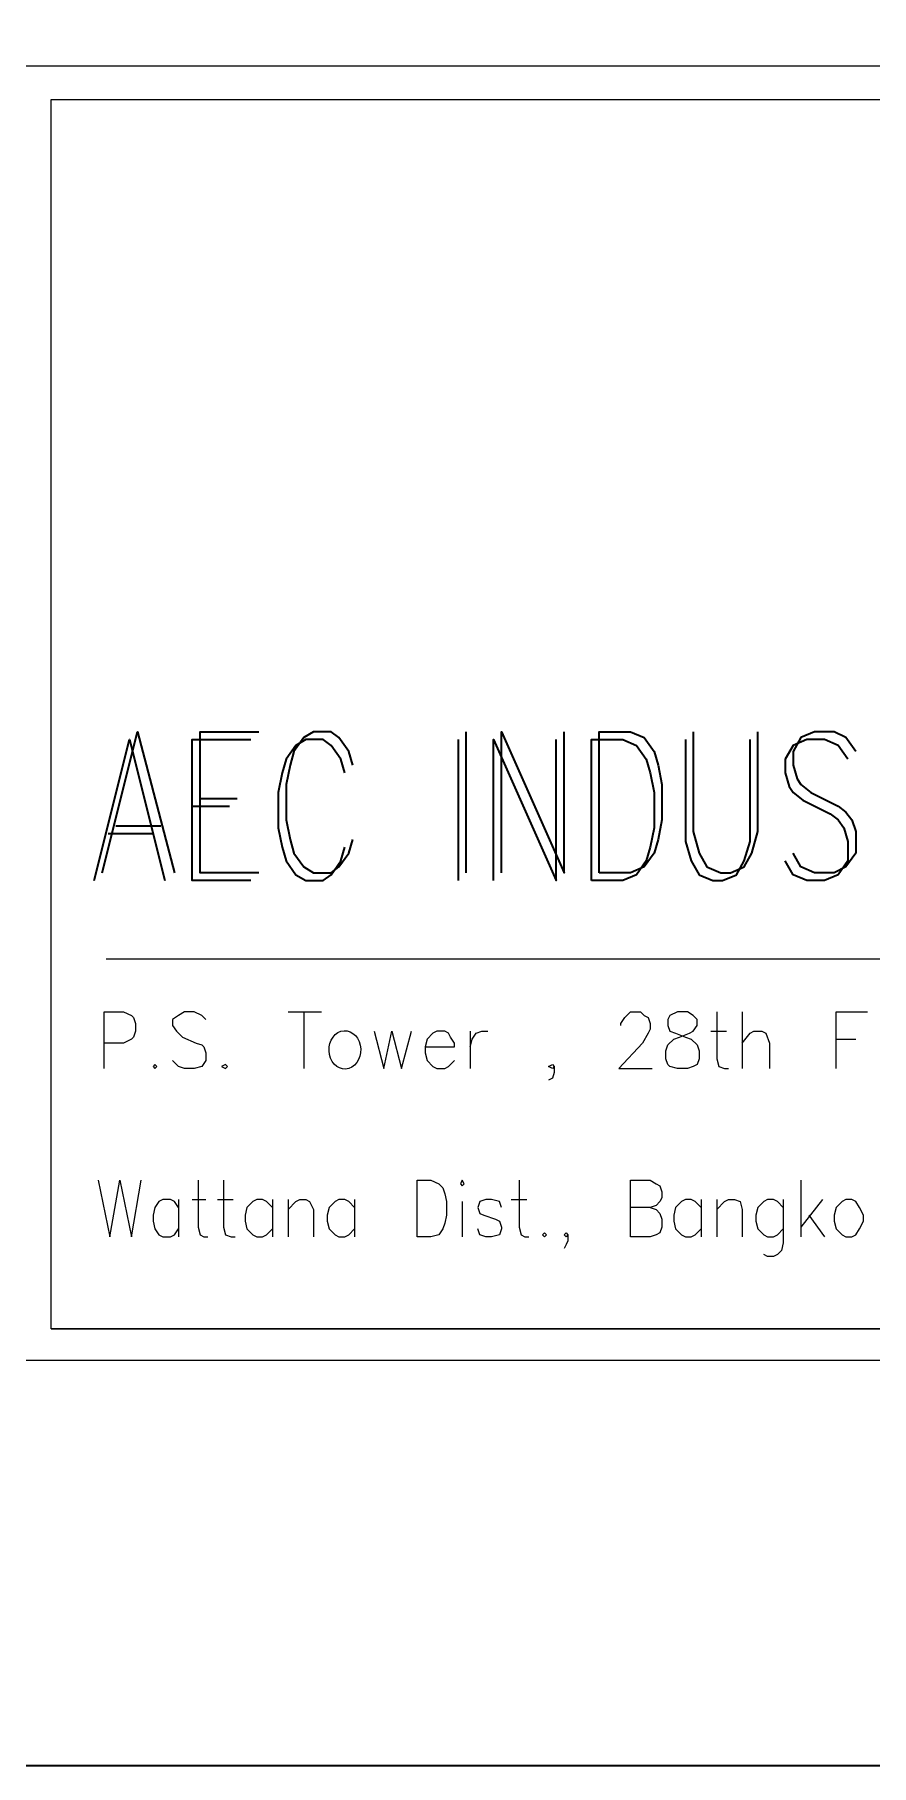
# Model space of a CAD drawing. Header units: millimetres. Extents: x 12053 to 14213, y -1155 to 627.
# Drawn here: x 13606.7 to 13653.8, y -466 to -368.6 of the extents above; entities that cross this region are included whole.
import ezdxf

# ---------------------------------------------------------------- set-up
doc = ezdxf.new("R2010")
doc.units = ezdxf.units.MM
doc.header["$LTSCALE"] = 6
doc.layers.add('PDF_Geometry', color=7, linetype='Continuous')

msp = doc.modelspace()

# ---------------------------------------------------------------- linework, layer by layer
at = {"layer": 'PDF_Geometry', "lineweight": 35}
for points in [[(13182.433, -466.04), (14213.257, -466.04), (14213.257, 260.184), (13182.433, 260.184)], [(13638.02, -416.222), (13638.02, -408.286), (13639.784, -408.286), (13640.555, -408.617), (13641.107, -409.388), (13641.327, -410.16), (13641.547, -411.262), (13641.547, -413.246), (13641.327, -414.348), (13641.107, -415.12), (13640.555, -415.891), (13639.784, -416.222)], [(13638.461, -415.781), (13638.461, -407.845), (13640.225, -407.845), (13640.996, -408.176), (13641.547, -408.947), (13641.768, -409.719), (13641.988, -410.821), (13641.988, -412.805), (13641.768, -413.907), (13641.547, -414.679), (13640.996, -415.45), (13640.225, -415.781)]]:
    msp.add_lwpolyline(points, close=True, dxfattribs=at)
at = {"layer": 'PDF_Geometry', "lineweight": 9}
for points in [[(13605.727, -443.225), (13607.6, -443.225), (13960.471, -443.225), (13960.471, -370.371), (13435.22, -370.371), (13435.22, -443.225), (13607.6, -443.225)], [(13607.6, -372.245), (13776.344, -372.245)], [(13610.686, -420.63), (13770.392, -420.63)], [(13610.576, -426.803), (13610.576, -423.606), (13611.678, -423.606), (13612.119, -423.827), (13612.23, -423.937), (13612.34, -424.268), (13612.34, -424.708), (13612.23, -425.039), (13612.119, -425.149), (13611.678, -425.37), (13610.576, -425.37)], [(13616.308, -424.047), (13616.087, -423.827), (13615.646, -423.606), (13615.095, -423.606), (13614.765, -423.827), (13614.434, -424.047), (13614.434, -424.378), (13614.654, -424.708), (13614.765, -424.819), (13614.985, -425.039), (13615.757, -425.37), (13616.087, -425.48), (13616.197, -425.59), (13616.308, -425.921), (13616.308, -426.362), (13616.087, -426.692), (13615.646, -426.803), (13615.095, -426.803), (13614.765, -426.692), (13614.434, -426.362)], [(13620.937, -423.606), (13622.81, -423.606)], [(13621.818, -423.606), (13621.818, -426.803)], [(13639.674, -424.378), (13639.674, -424.268), (13639.894, -423.937), (13640.004, -423.827), (13640.225, -423.606), (13640.776, -423.606), (13640.996, -423.827), (13641.217, -423.937), (13641.327, -424.268), (13641.327, -424.598), (13641.217, -424.819), (13640.886, -425.37), (13639.564, -426.803), (13641.437, -426.803)], [(13645.074, -423.606), (13645.074, -426.252), (13645.185, -426.692), (13645.515, -426.803), (13645.736, -426.803)], [(13646.507, -423.606), (13646.507, -426.803)], [(13651.798, -426.803), (13651.798, -423.606), (13653.561, -423.606)], [(13625.786, -424.708), (13626.337, -426.803), (13626.778, -424.708), (13627.329, -426.803), (13627.88, -424.708)], [(13628.652, -425.59), (13630.305, -425.59), (13630.305, -425.37), (13630.085, -425.039), (13629.975, -424.819), (13629.754, -424.708), (13629.313, -424.708), (13629.093, -424.819), (13628.762, -425.149), (13628.652, -425.59), (13628.652, -425.921), (13628.762, -426.362), (13629.093, -426.692), (13629.313, -426.803), (13629.754, -426.803), (13629.975, -426.692), (13630.305, -426.362)], [(13631.187, -424.708), (13631.187, -426.803)], [(13631.187, -425.59), (13631.297, -425.149), (13631.518, -424.819), (13631.848, -424.708), (13632.179, -424.708)], [(13644.744, -424.708), (13645.626, -424.708)], [(13646.507, -425.37), (13646.948, -424.819), (13647.169, -424.708), (13647.609, -424.708), (13647.83, -424.819), (13648.05, -425.37), (13648.05, -426.803)], [(13651.798, -425.149), (13652.9, -425.149)], [(13635.926, -426.692), (13635.816, -426.803), (13635.596, -426.692), (13635.816, -426.582), (13635.926, -426.692), (13635.926, -427.023), (13635.816, -427.354), (13635.596, -427.464)], [(13610.246, -433.085), (13610.907, -436.281), (13611.458, -433.085), (13612.119, -436.281), (13612.67, -433.085)], [(13615.867, -433.085), (13615.867, -435.73), (13615.977, -436.171), (13616.197, -436.281), (13616.418, -436.281)], [(13617.3, -433.085), (13617.3, -435.73), (13617.41, -436.171), (13617.74, -436.281), (13617.961, -436.281)], [(13633.942, -433.085), (13633.942, -435.73), (13634.053, -436.171), (13634.273, -436.281), (13634.494, -436.281)], [(13641.327, -434.628), (13641.658, -434.738), (13641.878, -434.959), (13641.988, -435.289), (13641.988, -435.73), (13641.878, -436.061), (13641.658, -436.171), (13641.327, -436.281), (13640.225, -436.281), (13640.225, -433.085), (13641.327, -433.085), (13641.658, -433.305), (13641.878, -433.416), (13641.988, -433.746), (13641.988, -434.077), (13641.878, -434.297), (13641.658, -434.518), (13641.327, -434.628), (13640.225, -434.628)], [(13649.814, -433.085), (13649.814, -436.281)], [(13614.765, -434.628), (13614.544, -434.297), (13614.324, -434.187), (13613.883, -434.187), (13613.662, -434.297), (13613.442, -434.628), (13613.332, -435.069), (13613.332, -435.4), (13613.442, -435.84), (13613.662, -436.171), (13613.883, -436.281), (13614.324, -436.281), (13614.544, -436.171), (13614.765, -435.84)], [(13614.765, -434.187), (13614.765, -436.281)], [(13615.536, -434.187), (13616.308, -434.187)], [(13616.969, -434.187), (13617.851, -434.187)], [(13620.055, -434.628), (13619.724, -434.297), (13619.504, -434.187), (13619.173, -434.187), (13618.953, -434.297), (13618.622, -434.628), (13618.512, -435.069), (13618.512, -435.4), (13618.622, -435.84), (13618.953, -436.171), (13619.173, -436.281), (13619.504, -436.281), (13619.724, -436.171), (13620.055, -435.84)], [(13620.055, -434.187), (13620.055, -436.281)], [(13620.937, -434.187), (13620.937, -436.281)], [(13620.937, -434.738), (13621.378, -434.297), (13621.598, -434.187), (13621.929, -434.187), (13622.149, -434.297), (13622.37, -434.738), (13622.37, -436.281)], [(13624.684, -434.628), (13624.353, -434.297), (13624.133, -434.187), (13623.802, -434.187), (13623.582, -434.297), (13623.251, -434.628), (13623.141, -435.069), (13623.141, -435.4), (13623.251, -435.84), (13623.582, -436.171), (13623.802, -436.281), (13624.133, -436.281), (13624.353, -436.171), (13624.684, -435.84)], [(13624.684, -434.187), (13624.684, -436.281)], [(13630.746, -434.297), (13630.746, -436.281)], [(13632.95, -434.628), (13632.84, -434.297), (13632.399, -434.187), (13632.069, -434.187), (13631.738, -434.297), (13631.628, -434.628), (13631.738, -434.959), (13631.959, -435.069), (13632.62, -435.289), (13632.84, -435.4), (13632.95, -435.73), (13632.95, -435.84), (13632.84, -436.171), (13632.399, -436.281), (13632.069, -436.281), (13631.738, -436.171), (13631.628, -435.84)], [(13633.502, -434.187), (13634.383, -434.187)], [(13644.193, -434.628), (13643.862, -434.297), (13643.642, -434.187), (13643.311, -434.187), (13643.091, -434.297), (13642.76, -434.628), (13642.65, -435.069), (13642.65, -435.4), (13642.76, -435.84), (13643.091, -436.171), (13643.311, -436.281), (13643.642, -436.281), (13643.862, -436.171), (13644.193, -435.84)], [(13644.193, -434.187), (13644.193, -436.281)], [(13645.074, -434.187), (13645.074, -436.281)], [(13645.074, -434.738), (13645.515, -434.297), (13645.736, -434.187), (13646.066, -434.187), (13646.397, -434.297), (13646.507, -434.738), (13646.507, -436.281)], [(13648.822, -434.628), (13648.491, -434.297), (13648.271, -434.187), (13647.94, -434.187), (13647.72, -434.297), (13647.389, -434.628), (13647.279, -435.069), (13647.279, -435.4), (13647.389, -435.84), (13647.72, -436.171), (13647.94, -436.281), (13648.271, -436.281), (13648.491, -436.171), (13648.822, -435.84)], [(13648.822, -434.187), (13648.822, -436.612), (13648.712, -437.053), (13648.491, -437.273), (13648.271, -437.384), (13647.94, -437.384), (13647.72, -437.273)], [(13651.026, -434.187), (13649.814, -435.73)], [(13650.255, -435.069), (13651.136, -436.281)], [(13636.698, -436.171), (13636.588, -436.281), (13636.477, -436.171), (13636.588, -436.061), (13636.698, -436.171), (13636.698, -436.502), (13636.588, -436.722), (13636.477, -436.943)], [(13607.6, -441.462), (13776.344, -441.462)]]:
    msp.add_lwpolyline(points, dxfattribs=at)
for points in [[(13782.185, -441.462), (13607.6, -441.462), (13607.6, -372.245), (13782.185, -372.245)], [(13642.87, -423.606), (13642.429, -423.827), (13642.319, -424.047), (13642.319, -424.378), (13642.429, -424.708), (13642.76, -424.819), (13643.311, -425.039), (13643.642, -425.149), (13643.972, -425.48), (13644.082, -425.811), (13644.082, -426.252), (13643.972, -426.582), (13643.752, -426.692), (13643.421, -426.803), (13642.87, -426.803), (13642.429, -426.692), (13642.319, -426.582), (13642.209, -426.252), (13642.209, -425.811), (13642.319, -425.48), (13642.65, -425.149), (13642.98, -425.039), (13643.531, -424.819), (13643.752, -424.708), (13643.972, -424.378), (13643.972, -424.047), (13643.752, -423.827), (13643.421, -423.606)], [(13613.442, -426.582), (13613.332, -426.692), (13613.442, -426.803), (13613.552, -426.692)], [(13617.41, -426.582), (13617.189, -426.692), (13617.41, -426.803), (13617.52, -426.692)], [(13628.211, -436.281), (13628.211, -433.085), (13628.983, -433.085), (13629.424, -433.305), (13629.644, -433.526), (13629.754, -433.857), (13629.864, -434.297), (13629.864, -435.069), (13629.754, -435.51), (13629.644, -435.84), (13629.424, -436.171), (13628.983, -436.281)], [(13630.636, -433.305), (13630.746, -433.416), (13630.856, -433.305), (13630.746, -433.085)], [(13652.349, -434.187), (13652.128, -434.297), (13651.798, -434.628), (13651.687, -435.069), (13651.687, -435.4), (13651.798, -435.84), (13652.128, -436.171), (13652.349, -436.281), (13652.679, -436.281), (13652.9, -436.171), (13653.12, -435.84), (13653.341, -435.4), (13653.341, -435.069), (13653.12, -434.628), (13652.9, -434.297), (13652.679, -434.187)], [(13635.375, -436.061), (13635.265, -436.171), (13635.375, -436.281), (13635.485, -436.171)]]:
    msp.add_lwpolyline(points, close=True, dxfattribs=at)
at = {"layer": 'PDF_Geometry', "lineweight": 35}
for points in [[(13610.025, -416.222), (13612.009, -408.286), (13613.993, -416.222)], [(13610.466, -415.781), (13612.45, -407.845), (13614.544, -415.781)], [(13618.843, -416.222), (13615.536, -416.222), (13615.536, -408.286), (13618.843, -408.286)], [(13619.283, -415.781), (13615.977, -415.781), (13615.977, -407.845), (13619.283, -407.845)], [(13624.133, -410.16), (13623.913, -409.388), (13623.362, -408.617), (13622.921, -408.286), (13621.929, -408.286), (13621.378, -408.617), (13620.827, -409.388), (13620.606, -410.16), (13620.386, -411.262), (13620.386, -413.246), (13620.606, -414.348), (13620.827, -415.12), (13621.378, -415.891), (13621.929, -416.222), (13622.921, -416.222), (13623.362, -415.891), (13623.913, -415.12), (13624.133, -414.348)], [(13624.574, -409.719), (13624.353, -408.947), (13623.802, -408.176), (13623.362, -407.845), (13622.37, -407.845), (13621.818, -408.176), (13621.267, -408.947), (13621.047, -409.719), (13620.827, -410.821), (13620.827, -412.805), (13621.047, -413.907), (13621.267, -414.679), (13621.818, -415.45), (13622.37, -415.781), (13623.362, -415.781), (13623.802, -415.45), (13624.353, -414.679), (13624.574, -413.907)], [(13630.526, -416.222), (13630.526, -408.286)], [(13630.967, -415.781), (13630.967, -407.845)], [(13632.51, -416.222), (13632.51, -408.286), (13636.037, -416.222), (13636.037, -408.286)], [(13632.95, -415.781), (13632.95, -407.845), (13636.477, -415.781), (13636.477, -407.845)], [(13643.311, -408.286), (13643.311, -414.017), (13643.642, -415.12), (13644.082, -415.891), (13644.854, -416.222), (13645.405, -416.222), (13646.177, -415.891), (13646.617, -415.12), (13646.948, -414.017), (13646.948, -408.286)], [(13643.752, -407.845), (13643.752, -413.466), (13644.082, -414.679), (13644.523, -415.45), (13645.295, -415.781), (13645.846, -415.781), (13646.617, -415.45), (13647.058, -414.679), (13647.389, -413.466), (13647.389, -407.845)], [(13652.459, -409.388), (13651.908, -408.617), (13651.136, -408.286), (13650.144, -408.286), (13649.373, -408.617), (13648.932, -409.388), (13648.932, -410.16), (13649.152, -410.931), (13649.373, -411.262), (13649.924, -411.703), (13651.467, -412.474), (13651.908, -412.805), (13652.239, -413.246), (13652.459, -414.017), (13652.459, -415.12), (13651.908, -415.891), (13651.136, -416.222), (13650.144, -416.222), (13649.373, -415.891), (13648.932, -415.12)], [(13652.9, -408.947), (13652.349, -408.176), (13651.687, -407.845), (13650.585, -407.845), (13649.814, -408.176), (13649.373, -408.947), (13649.373, -409.719), (13649.593, -410.49), (13649.814, -410.821), (13650.365, -411.262), (13651.908, -412.033), (13652.349, -412.364), (13652.679, -412.805), (13652.9, -413.466), (13652.9, -414.679), (13652.349, -415.45), (13651.687, -415.781), (13650.585, -415.781), (13649.814, -415.45), (13649.373, -414.679)], [(13615.536, -412.033), (13617.63, -412.033)], [(13615.977, -411.593), (13618.071, -411.593)], [(13611.238, -413.136), (13613.773, -413.136)], [(13610.797, -413.576), (13613.332, -413.576)]]:
    msp.add_lwpolyline(points, dxfattribs=at)
at = {"layer": 'PDF_Geometry', "lineweight": 9}
msp.add_ellipse((13624.133, -425.754), major_axis=(0, 1.079), ratio=0.82664, start_param=0.249683, end_param=6.532868, dxfattribs=at)

doc.saveas('drawing.dxf')
